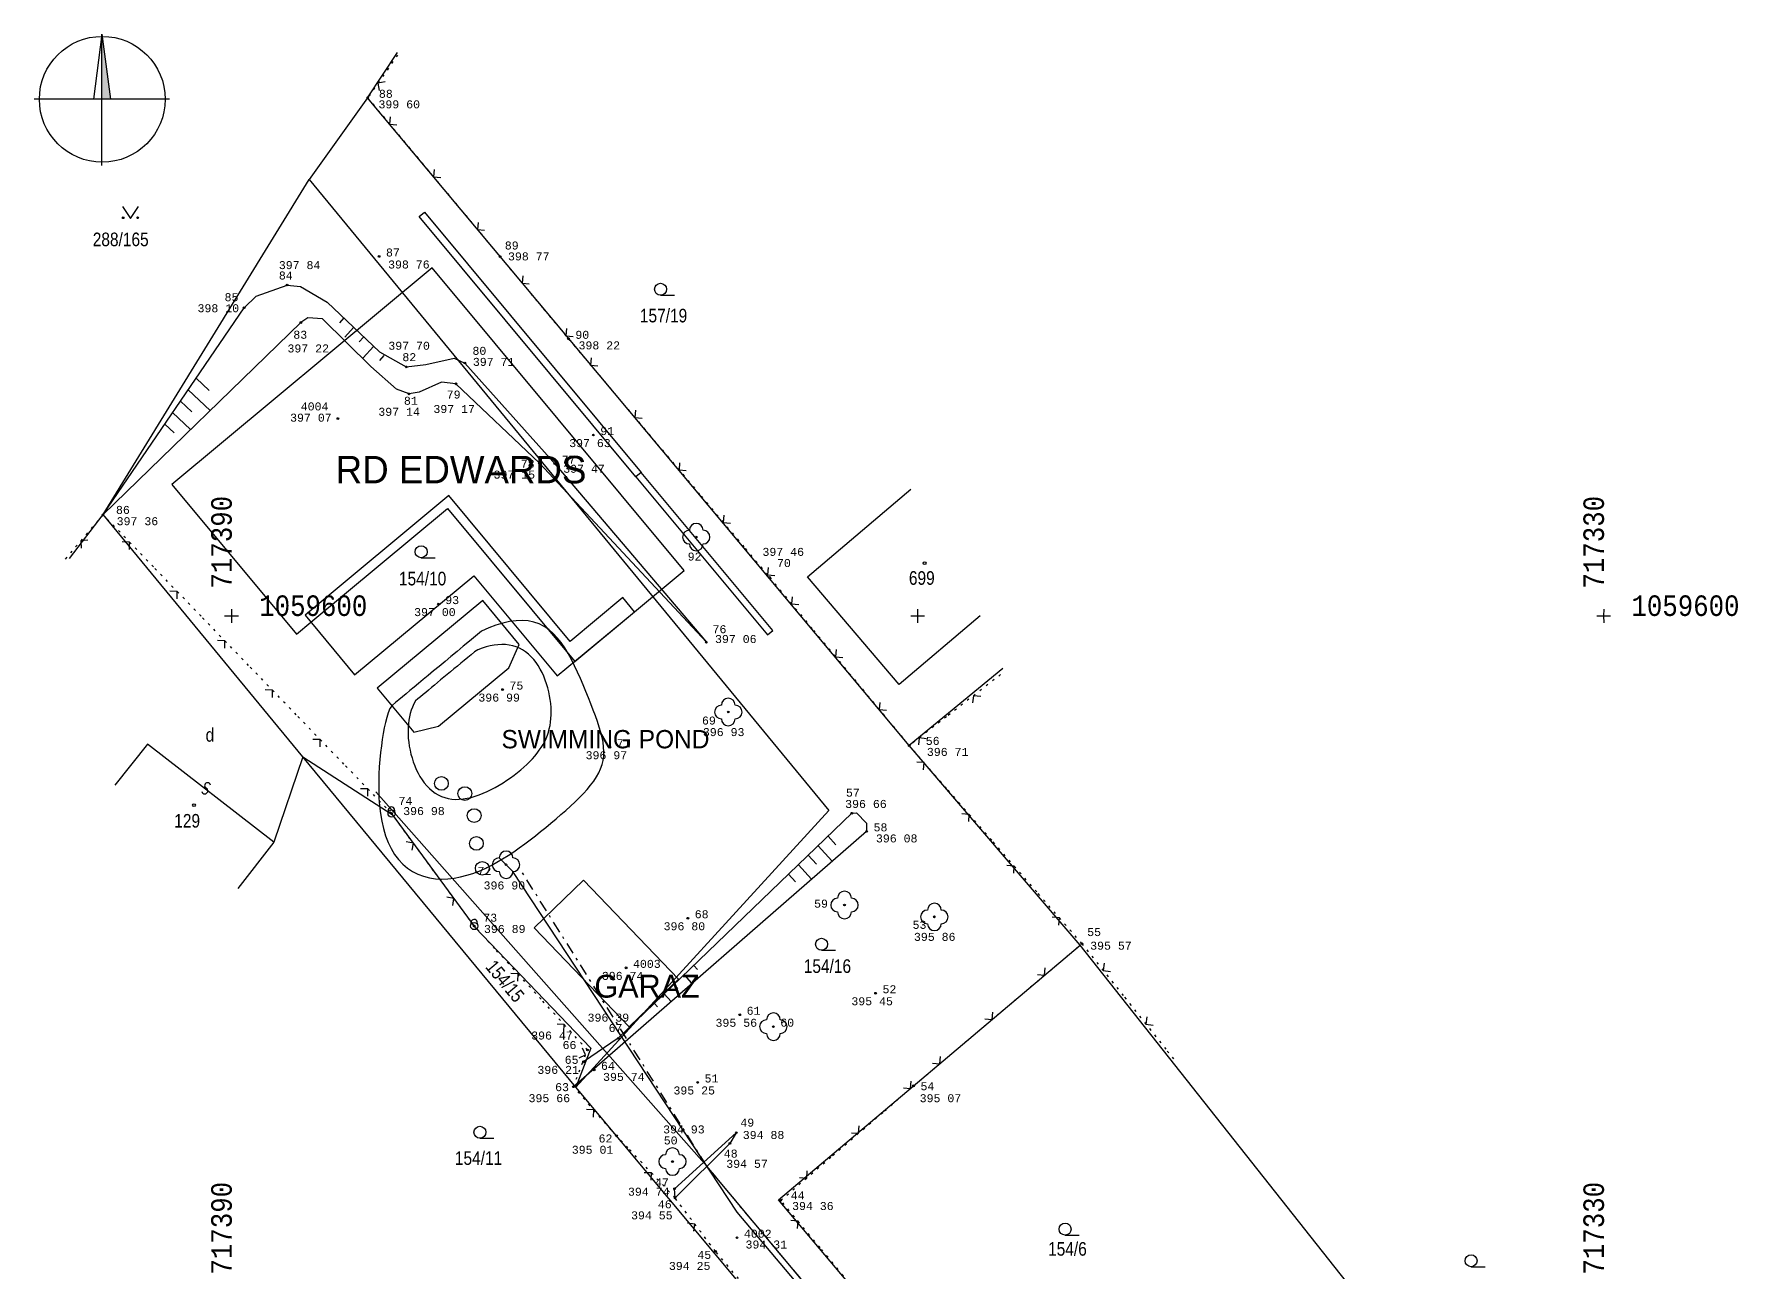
# Model space of a CAD drawing. Extents: x -717399 to -717317, y -1059683 to -1059575.
# Drawn here: x -717398.6 to -717324.1, y -1059628.7 to -1059574.6 of the extents above; entities that cross this region are included whole.
import ezdxf
from ezdxf.enums import TextEntityAlignment as Align

# ---------------------------------------------------------------- set-up
doc = ezdxf.new("R2010")
doc.units = 0
doc.header["$MEASUREMENT"] = 0
doc.linetypes.add('DASHDOT', pattern=[1, 0.5, -0.25, 0, -0.25])
doc.linetypes.add('DOT', pattern=[0.25, 0, -0.25])
doc.layers.get('0').update_dxf_attribs({"linetype": 'CONTINUOUS'})
for name, color, linetype in [('1', 7, 'CONTINUOUS'), ('18', 7, 'CONTINUOUS'), ('19', 7, 'CONTINUOUS'), ('22', 7, 'CONTINUOUS'), ('23', 7, 'CONTINUOUS'), ('25', 7, 'CONTINUOUS'), ('26', 7, 'CONTINUOUS'), ('4', 7, 'CONTINUOUS'), ('41', 7, 'CONTINUOUS'), ('61', 7, 'CONTINUOUS'), ('BUILDING_ACCESS', 8, 'Continuous'), ('BUILDING_FOOTPRINT', 1, 'Continuous'), ('BUILDING_GARAGE', 3, 'Continuous'), ('BUILDING_LABELS', 7, 'Continuous'), ('BUILDING_TERRACE', 5, 'Continuous'), ('POND_DECK', 30, 'Continuous'), ('POND_OUTLINE', 4, 'Continuous'), ('POND_STONES', 42, 'Continuous'), ('POND_SWIM_ZONE', 4, 'Continuous')]:
    doc.layers.add(name, color=color, linetype=linetype)
doc.styles.add('MONOTXT', font='MONOTXT', dxfattribs={"height": 0.2})
doc.styles.get("Standard").update_dxf_attribs({"font": 'txt', "height": 0.2})

# ---------------------------------------------------------------- blocks, each defined once
blk = doc.blocks.new('3$04')
at = {"layer": '25', "color": 3, "linetype": 'Continuous'}
blk.add_line((0, 0), (1.75, 0), dxfattribs=at)
blk.add_circle((0, 0.75), 0.75, dxfattribs=at)
blk = doc.blocks.new('3$14')
at = {"layer": '25', "color": 3, "linetype": 'Continuous'}
blk.add_lwpolyline([(-1, 1.5), (0, 0), (1, 1.5)], dxfattribs=at)
for centre in [(-0.9, 0.1), (0.9, 0.1)]:
    blk.add_circle(centre, 0.1, dxfattribs=at)
blk = doc.blocks.new('4$02')
at = {"layer": '25', "color": 3, "linetype": 'Continuous'}
blk.add_circle((0, 0), 0.175, dxfattribs=at)
blk = doc.blocks.new('2$18')
at = {"layer": '26', "color": 3, "linetype": 'Continuous'}
for centre, radius, start, end in [((0, 0.37), 0.368, 37.1585, 269.7485), ((0, -0.37), 0.369, 217.373, 89.471)]:
    blk.add_arc(centre, radius, start, end, dxfattribs=at)
blk = doc.blocks.new('3$13')
at = {"layer": '1', "color": 7, "linetype": 'Continuous'}
blk.add_circle((0, 0), 0.05, dxfattribs=at)
for centre, start, end in [((-1, 0), 90, 270), ((0, 1), 0, 180), ((1, 0), 270, 90), ((0, -1), 180, 0)]:
    blk.add_arc(centre, 1, start, end, dxfattribs=at)
blk.add_point((0, 0), dxfattribs=at)
blk = doc.blocks.new('1$07')
at = {"layer": '1', "color": 7, "linetype": 'Continuous'}
for radius in [0.75, 0.0327]:
    blk.add_circle((0, 0), radius, dxfattribs=at)
blk = doc.blocks.new('1$051')
at = {"layer": '1', "color": 7, "linetype": 'Continuous'}
blk.add_arc((-0.02, 0.48), 0.478, 338.3776, 205.2172, dxfattribs=at)
at = {"layer": '1', "color": 7, "linetype": 'Continuous', "xscale": 0.7000018626483133, "yscale": 0.7000018626483133}
blk.add_blockref('1$07', (0, 0), dxfattribs=at)
blk = doc.blocks.new('1$052')
at = {"layer": '1', "color": 7, "linetype": 'Continuous', "xscale": 0.4999953433792166, "yscale": 0.4999953433792166}
blk.add_blockref('1$051', (0, 0), dxfattribs=at)
blk = doc.blocks.new('1$09')
at = {"layer": '23', "color": 7, "linetype": 'Continuous'}
blk.add_circle((0.005, 0.007), 0.15, dxfattribs=at)
blk = doc.blocks.new('RNZICE')
at = {"layer": '1', "color": 7, "linetype": 'Continuous'}
for p, q in [((0, 9.5), (-1.19, 0)), ((0, 9.5), (1.27, 0)), ((0, 0), (0, 9.5)), ((0, 0), (-9.86, 0)), ((9.86, 0), (0, 0)), ((0, -9.67), (0, 0))]:
    blk.add_line(p, q, dxfattribs=at)
blk.add_circle((0.08, 0), 9.17, dxfattribs=at)
blk.add_solid([(0, 9.5), (1.27, 0), (0, 0)], dxfattribs=at)
blk = doc.blocks.new('SIT')
at = {"layer": '1', "color": 7, "linetype": 'Continuous'}
for p, q in [((-1.04, -0.003), (0, 0)), ((0, 0), (0.003, 0.997)), ((0.003, -1.02), (0, 0)), ((0, 0), (0.96, -0.003))]:
    blk.add_line(p, q, dxfattribs=at)

msp = doc.modelspace()

# ---------------------------------------------------------------- linework, layer by layer
at = {"color": 5}
for p, q in [((-717369.224, -1059624.067), (-717383.706, -1059607.69)), ((-717335.558, -1059664.346), (-717369.224, -1059624.067))]:
    msp.add_line(p, q, dxfattribs=at)
for p, q in [((-717377.709, -1059611.18), (-717378.309, -1059610.58)), ((-717367.904, -1059626.072), (-717377.709, -1059611.18)), ((-717361.818, -1059633.274), (-717367.904, -1059626.072))]:
    msp.add_line(p, q)
at = {"linetype": 'DASHDOT'}
for p, q in [((-717369.224, -1059624.067), (-717377.433, -1059610.998)), ((-717335.495, -1059664.423), (-717369.224, -1059624.067))]:
    msp.add_line(p, q, dxfattribs=at)
at = {"layer": '1', "color": 3, "linetype": 'Continuous'}
for p, q in [((-717384.06, -1059577.34), (-717382.749, -1059575.36)), ((-717384.06, -1059577.34), (-717386.622, -1059580.912)), ((-717360.379, -1059605.67), (-717384.06, -1059577.34)), ((-717395.63, -1059595.57), (-717386.622, -1059580.912)), ((-717386.622, -1059580.912), (-717363.9, -1059608.51)), ((-717364.82, -1059598.29), (-717360.309, -1059594.448)), ((-717397.096, -1059597.488), (-717395.63, -1059595.57)), ((-717386.9, -1059606.16), (-717395.63, -1059595.57)), ((-717360.82, -1059603), (-717364.82, -1059598.29)), ((-717357.272, -1059599.997), (-717360.82, -1059603)), ((-717356.281, -1059602.304), (-717360.379, -1059605.67)), ((-717352.91, -1059614.4), (-717360.379, -1059605.67)), ((-717386.9, -1059606.16), (-717388.16, -1059609.89)), ((-717374.96, -1059620.61), (-717386.9, -1059606.16)), ((-717386.9, -1059606.16), (-717382.99, -1059608.68)), ((-717382.99, -1059608.68), (-717379.37, -1059613.61)), ((-717363.9, -1059608.51), (-717374.96, -1059620.61)), ((-717388.16, -1059609.89), (-717389.729, -1059611.925)), ((-717379.37, -1059613.61), (-717374.3, -1059618.9)), ((-717366.09, -1059625.53), (-717352.91, -1059614.4)), ((-717340.48, -1059630.09), (-717352.91, -1059614.4)), ((-717374.3, -1059618.9), (-717374.96, -1059620.61)), ((-717355.43, -1059643.96), (-717374.96, -1059620.61)), ((-717352.36, -1059641.86), (-717366.09, -1059625.53))]:
    msp.add_line(p, q, dxfattribs=at)
at = {"layer": '1', "color": 7, "linetype": 'DOT'}
for p, q in [((-717382.752, -1059575.472), (-717384.059, -1059577.34)), ((-717384.06, -1059577.34), (-717382.14, -1059579.645)), ((-717382.14, -1059579.645), (-717380.22, -1059581.95)), ((-717380.22, -1059581.95), (-717378.299, -1059584.255)), ((-717378.299, -1059584.255), (-717378.27, -1059584.29)), ((-717378.269, -1059584.29), (-717376.349, -1059586.595)), ((-717376.349, -1059586.595), (-717375.279, -1059587.88)), ((-717375.279, -1059587.88), (-717373.346, -1059590.174)), ((-717373.346, -1059590.174), (-717371.412, -1059592.468)), ((-717371.412, -1059592.468), (-717369.479, -1059594.761)), ((-717369.479, -1059594.761), (-717367.545, -1059597.055)), ((-717395.63, -1059595.57), (-717397.29, -1059597.517)), ((-717395.513, -1059595.691), (-717395.63, -1059595.57)), ((-717393.429, -1059597.849), (-717395.513, -1059595.691)), ((-717367.545, -1059597.055), (-717366.479, -1059598.32)), ((-717391.345, -1059600.007), (-717393.429, -1059597.849)), ((-717366.479, -1059598.32), (-717364.563, -1059600.629)), ((-717389.262, -1059602.166), (-717391.345, -1059600.007)), ((-717364.563, -1059600.629), (-717362.648, -1059602.937)), ((-717387.178, -1059604.324), (-717389.262, -1059602.166)), ((-717362.648, -1059602.937), (-717360.732, -1059605.246)), ((-717356.384, -1059602.566), (-717358.753, -1059604.407)), ((-717385.094, -1059606.482), (-717387.178, -1059604.324)), ((-717358.753, -1059604.407), (-717360.379, -1059605.67)), ((-717360.732, -1059605.246), (-717360.38, -1059605.67)), ((-717358.743, -1059607.546), (-717360.379, -1059605.67)), ((-717383.01, -1059608.64), (-717385.094, -1059606.482)), ((-717356.772, -1059609.807), (-717358.743, -1059607.546)), ((-717382.949, -1059608.723), (-717383.01, -1059608.64)), ((-717381.174, -1059611.141), (-717382.949, -1059608.723)), ((-717354.8, -1059612.069), (-717356.772, -1059609.807)), ((-717379.399, -1059613.56), (-717381.174, -1059611.141)), ((-717352.829, -1059614.33), (-717354.8, -1059612.069)), ((-717378.496, -1059614.549), (-717379.399, -1059613.56)), ((-717376.473, -1059616.765), (-717378.496, -1059614.549)), ((-717355.607, -1059616.677), (-717353.316, -1059614.741)), ((-717353.316, -1059614.741), (-717352.829, -1059614.33)), ((-717352.829, -1059614.33), (-717350.961, -1059616.677)), ((-717374.45, -1059618.98), (-717376.473, -1059616.765)), ((-717357.899, -1059618.614), (-717355.607, -1059616.677)), ((-717350.961, -1059616.677), (-717349.093, -1059619.025)), ((-717360.19, -1059620.55), (-717357.899, -1059618.614)), ((-717375.06, -1059620.59), (-717374.45, -1059618.98)), ((-717349.093, -1059619.025), (-717348.816, -1059619.372)), ((-717373.179, -1059622.73), (-717375.06, -1059620.59)), ((-717361.455, -1059621.641), (-717360.19, -1059620.55)), ((-717363.727, -1059623.601), (-717361.455, -1059621.641)), ((-717372.676, -1059623.265), (-717373.179, -1059622.73)), ((-717370.62, -1059625.45), (-717372.676, -1059623.265)), ((-717365.999, -1059625.56), (-717363.727, -1059623.601)), ((-717368.849, -1059627.79), (-717370.62, -1059625.45)), ((-717364.28, -1059627.624), (-717365.999, -1059625.56)), ((-717362.36, -1059629.93), (-717364.28, -1059627.624)), ((-717366.94, -1059630.048), (-717368.849, -1059627.79))]:
    msp.add_line(p, q, dxfattribs=at)
at = {"layer": '1', "color": 7, "linetype": 'Continuous'}
for p, q in [((-717383.3, -1059576.646), (-717383.614, -1059576.701)), ((-717383.614, -1059576.701), (-717383.558, -1059577.015)), ((-717383.071, -1059578.177), (-717383.1, -1059578.494)), ((-717383.1, -1059578.494), (-717382.783, -1059578.523)), ((-717381.151, -1059580.482), (-717381.18, -1059580.799)), ((-717381.18, -1059580.799), (-717380.863, -1059580.828)), ((-717379.231, -1059582.787), (-717379.26, -1059583.104)), ((-717379.26, -1059583.104), (-717378.943, -1059583.133)), ((-717377.28, -1059585.127), (-717377.309, -1059585.444)), ((-717377.309, -1059585.444), (-717376.992, -1059585.473)), ((-717385.098, -1059586.964), (-717385.291, -1059587.174)), ((-717384.674, -1059587.39), (-717385.054, -1059587.801)), ((-717375.36, -1059587.433), (-717375.389, -1059587.749)), ((-717384.248, -1059587.812), (-717384.433, -1059588.014)), ((-717383.808, -1059588.221), (-717384.255, -1059588.706)), ((-717375.389, -1059587.749), (-717375.072, -1059587.778)), ((-717383.347, -1059588.607), (-717383.545, -1059588.822)), ((-717374.285, -1059588.712), (-717374.312, -1059589.029)), ((-717391.561, -1059589.603), (-717390.993, -1059590.14)), ((-717374.312, -1059589.029), (-717373.995, -1059589.056)), ((-717391.903, -1059590.105), (-717390.94, -1059591.016)), ((-717392.587, -1059591.109), (-717391.802, -1059591.852)), ((-717392.246, -1059590.607), (-717391.749, -1059591.077)), ((-717372.352, -1059591.005), (-717372.379, -1059591.322)), ((-717392.93, -1059591.611), (-717392.521, -1059591.998)), ((-717372.379, -1059591.322), (-717372.062, -1059591.349)), ((-717370.418, -1059593.299), (-717370.445, -1059593.616)), ((-717370.445, -1059593.616), (-717370.128, -1059593.643)), ((-717368.485, -1059595.593), (-717368.512, -1059595.91)), ((-717368.512, -1059595.91), (-717368.195, -1059595.937)), ((-717396.288, -1059596.686), (-717396.605, -1059596.712)), ((-717396.605, -1059596.712), (-717396.58, -1059597.029)), ((-717394.471, -1059596.768), (-717394.789, -1059596.763)), ((-717394.477, -1059597.087), (-717394.471, -1059596.768)), ((-717366.551, -1059597.887), (-717366.578, -1059598.204)), ((-717366.578, -1059598.204), (-717366.261, -1059598.231)), ((-717392.387, -1059598.927), (-717392.705, -1059598.921)), ((-717392.393, -1059599.245), (-717392.387, -1059598.927)), ((-717365.492, -1059599.159), (-717365.521, -1059599.476)), ((-717365.521, -1059599.476), (-717365.204, -1059599.505)), ((-717390.303, -1059601.085), (-717390.622, -1059601.079)), ((-717390.309, -1059601.403), (-717390.303, -1059601.085)), ((-717363.576, -1059601.468), (-717363.606, -1059601.785)), ((-717363.606, -1059601.785), (-717363.289, -1059601.814)), ((-717388.22, -1059603.243), (-717388.538, -1059603.237)), ((-717388.225, -1059603.561), (-717388.22, -1059603.243)), ((-717361.66, -1059603.777), (-717361.69, -1059604.093)), ((-717357.57, -1059603.486), (-717357.61, -1059603.802)), ((-717357.254, -1059603.526), (-717357.57, -1059603.486)), ((-717361.69, -1059604.093), (-717361.373, -1059604.123)), ((-717359.939, -1059605.327), (-717359.979, -1059605.642)), ((-717359.623, -1059605.366), (-717359.939, -1059605.327)), ((-717386.136, -1059605.401), (-717386.454, -1059605.396)), ((-717386.141, -1059605.719), (-717386.136, -1059605.401)), ((-717359.729, -1059606.414), (-717360.046, -1059606.392)), ((-717359.751, -1059606.731), (-717359.729, -1059606.414)), ((-717384.052, -1059607.559), (-717384.37, -1059607.554)), ((-717384.057, -1059607.877), (-717384.052, -1059607.559)), ((-717357.757, -1059608.675), (-717358.075, -1059608.653)), ((-717357.779, -1059608.993), (-717357.757, -1059608.675)), ((-717363.926, -1059609.629), (-717363.582, -1059610.01)), ((-717382.061, -1059609.931), (-717382.376, -1059609.882)), ((-717382.11, -1059610.245), (-717382.061, -1059609.931)), ((-717364.791, -1059610.463), (-717364.44, -1059610.852)), ((-717364.358, -1059610.046), (-717363.76, -1059610.708)), ((-717365.655, -1059611.296), (-717365.357, -1059611.625)), ((-717365.223, -1059610.879), (-717364.651, -1059611.513)), ((-717355.786, -1059610.936), (-717356.104, -1059610.915)), ((-717355.808, -1059611.254), (-717355.786, -1059610.936)), ((-717380.286, -1059612.349), (-717380.601, -1059612.301)), ((-717380.335, -1059612.664), (-717380.286, -1059612.349)), ((-717353.815, -1059613.198), (-717354.132, -1059613.176)), ((-717353.836, -1059613.515), (-717353.815, -1059613.198)), ((-717377.484, -1059615.655), (-717377.802, -1059615.641)), ((-717377.499, -1059615.973), (-717377.484, -1059615.655)), ((-717370.225, -1059615.699), (-717369.901, -1059616.052)), ((-717369.793, -1059615.283), (-717369.635, -1059615.455)), ((-717354.777, -1059615.683), (-717354.46, -1059615.709)), ((-717354.46, -1059615.709), (-717354.433, -1059615.392)), ((-717351.859, -1059615.189), (-717351.895, -1059615.505)), ((-717351.895, -1059615.505), (-717351.579, -1059615.541)), ((-717371.088, -1059616.531), (-717370.784, -1059616.863)), ((-717370.657, -1059616.116), (-717370.496, -1059616.291)), ((-717371.521, -1059616.948), (-717371.384, -1059617.097)), ((-717375.461, -1059617.871), (-717375.779, -1059617.856)), ((-717375.476, -1059618.188), (-717375.461, -1059617.871)), ((-717357.068, -1059617.619), (-717356.751, -1059617.646)), ((-717356.751, -1059617.646), (-717356.724, -1059617.329)), ((-717349.991, -1059617.536), (-717350.027, -1059617.853)), ((-717350.027, -1059617.853), (-717349.711, -1059617.889)), ((-717373.1, -1059618.47), (-717374.619, -1059619.5)), ((-717374.817, -1059619.317), (-717374.527, -1059619.187)), ((-717374.527, -1059619.187), (-717374.658, -1059618.896)), ((-717359.043, -1059619.582), (-717359.016, -1059619.265)), ((-717359.36, -1059619.555), (-717359.043, -1059619.582)), ((-717360.635, -1059620.638), (-717360.318, -1059620.662)), ((-717360.318, -1059620.662), (-717360.294, -1059620.344)), ((-717374.169, -1059621.602), (-717374.487, -1059621.581)), ((-717374.19, -1059621.919), (-717374.169, -1059621.602)), ((-717362.59, -1059622.621), (-717362.566, -1059622.304)), ((-717370.64, -1059625.05), (-717367.939, -1059622.6)), ((-717368.219, -1059623.07), (-717370.62, -1059625.45)), ((-717367.939, -1059622.6), (-717368.219, -1059623.07)), ((-717362.907, -1059622.598), (-717362.59, -1059622.621)), ((-717371.648, -1059624.356), (-717371.966, -1059624.346)), ((-717371.657, -1059624.674), (-717371.648, -1059624.356)), ((-717365.179, -1059624.557), (-717364.861, -1059624.58)), ((-717364.861, -1059624.58), (-717364.838, -1059624.263)), ((-717370.619, -1059625.45), (-717370.64, -1059625.05)), ((-717369.754, -1059626.592), (-717370.069, -1059626.549)), ((-717369.798, -1059626.907), (-717369.754, -1059626.592)), ((-717365.239, -1059626.47), (-717365.556, -1059626.441)), ((-717365.268, -1059626.787), (-717365.239, -1059626.47))]:
    msp.add_line(p, q, dxfattribs=at)
for points in [[(-717395.629, -1059595.57), (-717389.459, -1059586.52), (-717388.928, -1059586.018), (-717387.58, -1059585.53), (-717386.991, -1059585.587), (-717385.836, -1059586.273), (-717383.545, -1059588.456), (-717382.369, -1059589.11), (-717381.509, -1059589.005), (-717380.279, -1059588.725), (-717379.81, -1059588.94), (-717375.835, -1059593.393)], [(-717375.88, -1059593.34), (-717369.249, -1059601.15), (-717376.549, -1059593.32), (-717380.199, -1059589.85), (-717380.837, -1059589.782), (-717381.805, -1059590.213), (-717382.249, -1059590.29), (-717382.805, -1059590.086), (-717383.913, -1059589.097), (-717386.028, -1059587.009), (-717386.673, -1059586.965), (-717386.98, -1059587.17), (-717395.63, -1059595.57)], [(-717373.1, -1059618.47), (-717362.889, -1059608.63), (-717362.679, -1059608.609), (-717362.24, -1059609.063), (-717362.24, -1059609.42), (-717375.06, -1059620.59)]]:
    msp.add_lwpolyline(points, dxfattribs=at)
at = {"layer": '4', "color": 3, "linetype": 'Continuous'}
for p, q in [((-717393.69, -1059605.6), (-717395.112, -1059607.398)), ((-717388.16, -1059609.89), (-717393.69, -1059605.6))]:
    msp.add_line(p, q, dxfattribs=at)
at = {"layer": '41', "color": 1, "linetype": 'Continuous'}
for p, q in [((-717384.06, -1059577.34), (-717384.059, -1059577.34)), ((-717383.56, -1059584.28), (-717383.559, -1059584.28)), ((-717378.27, -1059584.29), (-717378.269, -1059584.29)), ((-717387.58, -1059585.53), (-717387.579, -1059585.53)), ((-717389.46, -1059586.52), (-717389.459, -1059586.52)), ((-717386.98, -1059587.17), (-717386.979, -1059587.17)), ((-717375.28, -1059587.88), (-717375.279, -1059587.88)), ((-717379.81, -1059588.94), (-717379.809, -1059588.94)), ((-717382.37, -1059589.11), (-717382.369, -1059589.11)), ((-717382.25, -1059590.29), (-717382.249, -1059590.29)), ((-717380.2, -1059589.85), (-717380.199, -1059589.85)), ((-717385.36, -1059591.37), (-717385.359, -1059591.37)), ((-717374.19, -1059592.09), (-717374.189, -1059592.09)), ((-717376.55, -1059593.32), (-717376.549, -1059593.32)), ((-717375.88, -1059593.34), (-717375.879, -1059593.34)), ((-717395.63, -1059595.57), (-717395.629, -1059595.57)), ((-717369.69, -1059596.55), (-717369.689, -1059596.55)), ((-717366.48, -1059598.32), (-717366.479, -1059598.32)), ((-717380.97, -1059599.48), (-717380.969, -1059599.48)), ((-717369.25, -1059601.15), (-717369.249, -1059601.15)), ((-717378.16, -1059603.22), (-717378.159, -1059603.22)), ((-717368.29, -1059604.2), (-717368.289, -1059604.2)), ((-717373.47, -1059605.74), (-717373.469, -1059605.74)), ((-717360.38, -1059605.67), (-717360.379, -1059605.67)), ((-717383.01, -1059608.64), (-717383.009, -1059608.64)), ((-717362.89, -1059608.63), (-717362.889, -1059608.63)), ((-717362.24, -1059609.42), (-717362.239, -1059609.42)), ((-717378.01, -1059610.88), (-717378.009, -1059610.88)), ((-717363.21, -1059612.64), (-717363.209, -1059612.64)), ((-717379.4, -1059613.56), (-717379.399, -1059613.56)), ((-717370.06, -1059613.22), (-717370.059, -1059613.22)), ((-717359.28, -1059613.16), (-717359.279, -1059613.16)), ((-717352.83, -1059614.33), (-717352.829, -1059614.33)), ((-717372.76, -1059615.39), (-717372.759, -1059615.39)), ((-717361.85, -1059616.5), (-717361.849, -1059616.5)), ((-717367.79, -1059617.44), (-717367.789, -1059617.44)), ((-717366.32, -1059617.96), (-717366.319, -1059617.96)), ((-717373.1, -1059618.47), (-717373.099, -1059618.47)), ((-717374.62, -1059619.5), (-717374.619, -1059619.5)), ((-717374.45, -1059618.98), (-717374.449, -1059618.98)), ((-717374.16, -1059619.85), (-717374.159, -1059619.85)), ((-717375.06, -1059620.59), (-717375.059, -1059620.59)), ((-717369.63, -1059620.4), (-717369.629, -1059620.4)), ((-717360.19, -1059620.55), (-717360.189, -1059620.55)), ((-717373.18, -1059622.73), (-717373.179, -1059622.73)), ((-717368.22, -1059623.07), (-717368.219, -1059623.07)), ((-717367.94, -1059622.6), (-717367.939, -1059622.6)), ((-717370.73, -1059623.86), (-717370.729, -1059623.86)), ((-717370.64, -1059625.05), (-717370.639, -1059625.05)), ((-717370.62, -1059625.45), (-717370.619, -1059625.45)), ((-717366, -1059625.56), (-717365.999, -1059625.56)), ((-717367.91, -1059627.19), (-717367.909, -1059627.19)), ((-717368.85, -1059627.79), (-717368.849, -1059627.79))]:
    msp.add_line(p, q, dxfattribs=at)
at = {"layer": 'BUILDING_ACCESS'}
for points in [[(-717381.8, -1059582.532), (-717381.57, -1059582.34), (-717372.103, -1059593.72), (-717372.333, -1059593.911)], [(-717372.103, -1059593.72), (-717372.333, -1059593.911), (-717366.58, -1059600.828), (-717366.349, -1059600.636)]]:
    msp.add_lwpolyline(points, close=True, dxfattribs=at)
at = {"layer": 'BUILDING_FOOTPRINT'}
msp.add_lwpolyline([(-717392.623, -1059594.25), (-717387.176, -1059600.798), (-717386.546, -1059600.274), (-717380.567, -1059595.3), (-717375.005, -1059601.986), (-717372.392, -1059599.812), (-717370.225, -1059598.009), (-717381.234, -1059584.776)], close=True, dxfattribs=at)
at = {"layer": 'BUILDING_GARAGE'}
msp.add_lwpolyline([(-717376.781, -1059613.631), (-717374.617, -1059611.556), (-717370.466, -1059615.885), (-717372.63, -1059617.961)], close=True, dxfattribs=at)
at = {"layer": 'BUILDING_TERRACE'}
msp.add_lwpolyline([(-717380.515, -1059594.737), (-717386.796, -1059599.961), (-717384.628, -1059602.579), (-717379.418, -1059598.245), (-717375.774, -1059602.625), (-717372.392, -1059599.812), (-717372.904, -1059599.197), (-717375.209, -1059601.115)], close=True, dxfattribs=at)
at = {"layer": 'POND_DECK'}
msp.add_lwpolyline([(-717379.026, -1059599.321), (-717383.642, -1059603.153), (-717382.046, -1059605.077), (-717380.957, -1059604.823), (-717377.879, -1059602.268), (-717377.429, -1059601.244)], close=True, dxfattribs=at)
at = {"layer": 'POND_OUTLINE'}
msp.add_lwpolyline([(-717383.161, -1059609.902), (-717383.029, -1059610.175), (-717382.878, -1059610.425), (-717382.708, -1059610.652), (-717382.521, -1059610.853), (-717382.316, -1059611.028), (-717382.096, -1059611.175), (-717381.861, -1059611.294), (-717381.616, -1059611.386), (-717381.36, -1059611.451), (-717381.096, -1059611.49), (-717380.827, -1059611.505), (-717380.554, -1059611.495), (-717380.279, -1059611.464), (-717380.004, -1059611.412), (-717379.729, -1059611.342), (-717379.458, -1059611.255), (-717379.189, -1059611.153), (-717378.925, -1059611.037), (-717378.665, -1059610.909), (-717378.409, -1059610.771), (-717378.158, -1059610.624), (-717377.911, -1059610.469), (-717377.667, -1059610.308), (-717377.427, -1059610.14), (-717377.19, -1059609.968), (-717376.956, -1059609.792), (-717376.724, -1059609.613), (-717376.495, -1059609.431), (-717376.268, -1059609.247), (-717376.044, -1059609.062), (-717375.823, -1059608.876), (-717375.606, -1059608.689), (-717375.395, -1059608.503), (-717375.19, -1059608.317), (-717374.992, -1059608.132), (-717374.804, -1059607.948), (-717374.627, -1059607.765), (-717374.463, -1059607.583), (-717374.312, -1059607.402), (-717374.176, -1059607.222), (-717374.058, -1059607.042), (-717373.956, -1059606.862), (-717373.873, -1059606.681), (-717373.809, -1059606.499), (-717373.764, -1059606.314), (-717373.738, -1059606.125), (-717373.73, -1059605.931), (-717373.74, -1059605.732), (-717373.766, -1059605.526), (-717373.808, -1059605.313), (-717373.864, -1059605.091), (-717373.931, -1059604.861), (-717374.01, -1059604.621), (-717374.098, -1059604.372), (-717374.195, -1059604.115), (-717374.297, -1059603.849), (-717374.406, -1059603.577), (-717374.519, -1059603.299), (-717374.637, -1059603.017), (-717374.759, -1059602.734), (-717374.885, -1059602.452), (-717375.016, -1059602.174), (-717375.152, -1059601.903), (-717375.294, -1059601.642), (-717375.444, -1059601.394), (-717375.602, -1059601.163), (-717375.769, -1059600.951), (-717375.948, -1059600.761), (-717376.139, -1059600.596), (-717376.343, -1059600.457), (-717376.56, -1059600.347), (-717376.792, -1059600.267), (-717377.038, -1059600.217), (-717377.297, -1059600.197), (-717377.57, -1059600.207), (-717377.855, -1059600.246), (-717378.151, -1059600.313), (-717378.455, -1059600.405), (-717378.765, -1059600.519), (-717379.075, -1059600.661), (-717379.337, -1059600.878), (-717379.605, -1059601.101), (-717379.876, -1059601.326), (-717380.147, -1059601.551), (-717380.415, -1059601.774), (-717380.677, -1059601.991), (-717380.932, -1059602.203), (-717381.176, -1059602.405), (-717381.409, -1059602.599), (-717381.629, -1059602.781), (-717381.836, -1059602.953), (-717382.03, -1059603.115), (-717382.212, -1059603.265), (-717382.382, -1059603.407), (-717382.542, -1059603.539), (-717382.693, -1059603.665), (-717382.837, -1059603.785), (-717382.977, -1059603.901), (-717383.09, -1059604.044), (-717383.159, -1059604.237), (-717383.222, -1059604.441), (-717383.278, -1059604.657), (-717383.33, -1059604.888), (-717383.377, -1059605.134), (-717383.42, -1059605.396), (-717383.46, -1059605.673), (-717383.495, -1059605.966), (-717383.525, -1059606.273), (-717383.55, -1059606.593), (-717383.568, -1059606.923), (-717383.577, -1059607.262), (-717383.576, -1059607.606), (-717383.564, -1059607.953), (-717383.538, -1059608.299), (-717383.497, -1059608.641), (-717383.44, -1059608.976), (-717383.366, -1059609.3), (-717383.273, -1059609.609), (-717383.161, -1059609.902)], close=True, dxfattribs=at)
at = {"layer": 'POND_STONES'}
for centre in [(-717380.833, -1059607.32), (-717379.81, -1059607.77), (-717379.402, -1059608.731), (-717379.302, -1059609.947), (-717379.048, -1059611.036)]:
    msp.add_circle(centre, 0.3, dxfattribs=at)
at = {"layer": 'POND_SWIM_ZONE'}
msp.add_lwpolyline([(-717381.857, -1059606.87), (-717381.772, -1059607.022), (-717381.68, -1059607.166), (-717381.581, -1059607.302), (-717381.474, -1059607.429), (-717381.36, -1059607.545), (-717381.239, -1059607.65), (-717381.111, -1059607.742), (-717380.977, -1059607.822), (-717380.836, -1059607.889), (-717380.689, -1059607.942), (-717380.537, -1059607.981), (-717380.38, -1059608.007), (-717380.218, -1059608.019), (-717380.052, -1059608.017), (-717379.882, -1059608.003), (-717379.71, -1059607.975), (-717379.535, -1059607.936), (-717379.359, -1059607.886), (-717379.182, -1059607.826), (-717379.004, -1059607.755), (-717378.827, -1059607.677), (-717378.652, -1059607.59), (-717378.478, -1059607.497), (-717378.306, -1059607.399), (-717378.138, -1059607.295), (-717377.974, -1059607.187), (-717377.814, -1059607.076), (-717377.659, -1059606.962), (-717377.509, -1059606.846), (-717377.366, -1059606.728), (-717377.228, -1059606.609), (-717377.097, -1059606.489), (-717376.974, -1059606.368), (-717376.857, -1059606.246), (-717376.748, -1059606.124), (-717376.646, -1059606), (-717376.553, -1059605.875), (-717376.467, -1059605.748), (-717376.389, -1059605.619), (-717376.318, -1059605.488), (-717376.256, -1059605.355), (-717376.201, -1059605.218), (-717376.155, -1059605.078), (-717376.116, -1059604.935), (-717376.084, -1059604.788), (-717376.061, -1059604.637), (-717376.044, -1059604.482), (-717376.036, -1059604.324), (-717376.035, -1059604.162), (-717376.041, -1059603.997), (-717376.054, -1059603.829), (-717376.076, -1059603.659), (-717376.104, -1059603.487), (-717376.14, -1059603.315), (-717376.183, -1059603.143), (-717376.234, -1059602.972), (-717376.292, -1059602.803), (-717376.358, -1059602.638), (-717376.432, -1059602.477), (-717376.512, -1059602.322), (-717376.601, -1059602.173), (-717376.696, -1059602.033), (-717376.8, -1059601.901), (-717376.91, -1059601.78), (-717377.028, -1059601.669), (-717377.152, -1059601.571), (-717377.283, -1059601.484), (-717377.421, -1059601.411), (-717377.565, -1059601.351), (-717377.714, -1059601.305), (-717377.869, -1059601.272), (-717378.029, -1059601.254), (-717378.193, -1059601.248), (-717378.361, -1059601.257), (-717378.532, -1059601.278), (-717378.705, -1059601.311), (-717378.881, -1059601.356), (-717379.058, -1059601.411), (-717379.235, -1059601.477), (-717379.393, -1059601.575), (-717379.538, -1059601.695), (-717379.685, -1059601.818), (-717379.835, -1059601.942), (-717379.985, -1059602.067), (-717380.136, -1059602.192), (-717380.286, -1059602.316), (-717380.434, -1059602.439), (-717380.581, -1059602.561), (-717380.725, -1059602.681), (-717380.867, -1059602.798), (-717381.005, -1059602.913), (-717381.139, -1059603.025), (-717381.27, -1059603.133), (-717381.397, -1059603.239), (-717381.52, -1059603.341), (-717381.639, -1059603.44), (-717381.754, -1059603.535), (-717381.865, -1059603.628), (-717381.973, -1059603.717), (-717382.042, -1059603.846), (-717382.1, -1059603.981), (-717382.151, -1059604.12), (-717382.194, -1059604.261), (-717382.229, -1059604.406), (-717382.256, -1059604.555), (-717382.276, -1059604.708), (-717382.289, -1059604.865), (-717382.294, -1059605.025), (-717382.291, -1059605.189), (-717382.281, -1059605.355), (-717382.264, -1059605.524), (-717382.239, -1059605.695), (-717382.207, -1059605.867), (-717382.167, -1059606.04), (-717382.12, -1059606.211), (-717382.066, -1059606.381), (-717382.003, -1059606.548), (-717381.934, -1059606.712), (-717381.857, -1059606.87)], close=True, dxfattribs=at)

# ---------------------------------------------------------------- block references
at = {"layer": '1', "color": 7, "linetype": 'Continuous'}
for name, p, xscale, yscale in [('RNZICE', (-717395.686, -1059577.404), 0.2999981373516866, 0.2999981373516866), ('3$13', (-717369.69, -1059596.55), 0.2999981373516866, 0.2999981373516866), ('SIT', (-717390, -1059600), 0.2999981373516866, 0.2999981373516866), ('SIT', (-717360, -1059600), 0.2999981373516866, 0.2999981373516866), ('SIT', (-717330, -1059600), 0.2999981373516866, 0.2999981373516866), ('3$13', (-717368.289, -1059604.2), 0.2999981373516866, 0.2999981373516866), ('1$052', (-717383.01, -1059608.64), 0.6000009313241567, 0.6000009313241567), ('3$13', (-717378.009, -1059610.88), 0.2999981373516866, 0.2999981373516866), ('3$13', (-717363.209, -1059612.64), 0.2999981373516866, 0.2999981373516866), ('3$13', (-717359.28, -1059613.16), 0.2999981373516866, 0.2999981373516866), ('1$052', (-717379.399, -1059613.56), 0.6000009313241567, 0.6000009313241567), ('3$13', (-717366.319, -1059617.96), 0.2999981373516866, 0.2999981373516866), ('3$13', (-717370.73, -1059623.86), 0.2999981373516866, 0.2999981373516866)]:
    msp.add_blockref(name, p, dxfattribs=dict(at, xscale=xscale, yscale=yscale))
at = {"layer": '23', "color": 7, "linetype": 'Continuous', "xscale": 0.25, "yscale": 0.25}
for p in [(-717384.06, -1059577.34), (-717383.56, -1059584.28), (-717378.27, -1059584.29), (-717387.58, -1059585.53), (-717389.46, -1059586.52), (-717386.98, -1059587.17), (-717375.28, -1059587.88), (-717379.81, -1059588.94), (-717382.37, -1059589.11), (-717382.25, -1059590.29), (-717380.2, -1059589.85), (-717385.36, -1059591.37), (-717385.36, -1059591.37), (-717374.19, -1059592.09), (-717376.55, -1059593.32), (-717375.88, -1059593.34), (-717395.63, -1059595.57), (-717369.69, -1059596.55), (-717366.48, -1059598.32), (-717380.97, -1059599.48), (-717369.25, -1059601.15), (-717378.16, -1059603.22), (-717368.29, -1059604.2), (-717373.47, -1059605.74), (-717360.38, -1059605.67), (-717383.01, -1059608.64), (-717362.89, -1059608.63), (-717362.24, -1059609.42), (-717378.01, -1059610.88), (-717363.21, -1059612.64), (-717379.4, -1059613.56), (-717370.06, -1059613.22), (-717359.28, -1059613.16), (-717352.83, -1059614.33), (-717372.76, -1059615.39), (-717361.85, -1059616.5), (-717367.79, -1059617.44), (-717366.32, -1059617.96), (-717373.1, -1059618.47), (-717374.62, -1059619.5), (-717374.45, -1059618.98), (-717374.16, -1059619.85), (-717375.06, -1059620.59), (-717369.63, -1059620.4), (-717360.19, -1059620.55), (-717373.18, -1059622.73), (-717368.22, -1059623.07), (-717367.94, -1059622.6), (-717370.73, -1059623.86), (-717370.64, -1059625.05), (-717370.62, -1059625.45), (-717366, -1059625.56), (-717367.91, -1059627.19), (-717368.85, -1059627.79)]:
    msp.add_blockref('1$09', p, dxfattribs=at)
at = {"layer": '25', "color": 3, "linetype": 'Continuous', "xscale": 0.3500009313241566, "yscale": 0.3500009313241566}
for name, p in [('3$14', (-717394.434, -1059582.622)), ('3$04', (-717371.252, -1059585.978)), ('3$04', (-717381.72, -1059597.454)), ('4$02', (-717359.704, -1059597.692)), ('4$02', (-717391.652, -1059608.273)), ('3$04', (-717364.212, -1059614.622)), ('3$04', (-717379.15, -1059622.84)), ('3$04', (-717353.562, -1059627.075)), ('3$04', (-717335.814, -1059628.459))]:
    msp.add_blockref(name, p, dxfattribs=at)
at = {"layer": '26', "color": 3, "linetype": 'Continuous', "xscale": 0.3500024176083881, "yscale": 0.3500024176083881, "rotation": 333.3885853015319}
msp.add_blockref('2$18', (-717391.119, -1059607.536), dxfattribs=at)

# ---------------------------------------------------------------- texts
at = {"layer": '1', "color": 3, "linetype": 'Continuous', "width": 0.85042}
msp.add_text('d', height=0.595, dxfattribs=at).set_placement((-717390.955, -1059605.189), align=Align.MIDDLE)
msp.add_text('154/15', height=0.595, rotation=309.76735, dxfattribs=at).set_placement((-717378.04, -1059615.96), align=Align.MIDDLE)
at = {"layer": '18', "color": 3, "linetype": 'Continuous', "width": 0.85042}
for s, p in [('288/165', (-717396.08, -1059583.829)), ('154/16', (-717364.99, -1059615.61))]:
    msp.add_text(s, height=0.595, dxfattribs=at).set_placement(p)
for s, p in [('157/19', (-717371.121, -1059586.852)), ('154/10', (-717381.657, -1059598.354)), ('154/11', (-717379.21, -1059623.696)), ('154/6', (-717353.461, -1059627.666))]:
    msp.add_text(s, height=0.595, dxfattribs=at).set_placement(p, align=Align.MIDDLE)
at = {"layer": '19', "color": 3, "linetype": 'Continuous', "width": 0.85042}
for s, p in [('699', (-717359.829, -1059598.339)), ('129', (-717391.951, -1059608.957))]:
    msp.add_text(s, height=0.595, dxfattribs=at).set_placement(p, align=Align.MIDDLE)
at = {"layer": '22', "color": 7, "linetype": 'Continuous', "style": 'MONOTXT'}
for s, p in [(' 88', (-717383.87, -1059577.34)), (' 89', (-717378.365, -1059583.974)), (' 87', (-717383.56, -1059584.28)), (' 84', (-717388.244, -1059585.287)), (' 85', (-717390.618, -1059586.236)), (' 83', (-717387.612, -1059587.877)), (' 80', (-717379.779, -1059588.581)), (' 90', (-717375.28, -1059587.88)), (' 82', (-717382.844, -1059588.857)), (' 81', (-717382.776, -1059590.764)), (' 79', (-717380.905, -1059590.493)), (' 4004', (-717387.287, -1059591.011)), (' 91', (-717374.19, -1059592.09)), (' 78', (-717377.667, -1059593.52)), (' 77', (-717375.88, -1059593.34)), (' 86', (-717395.367, -1059595.538)), (' 92', (-717370.369, -1059597.578)), (' 70', (-717366.464, -1059597.861)), (' 93', (-717380.97, -1059599.48)), (' 76', (-717369.281, -1059600.755)), (' 75', (-717378.16, -1059603.22)), (' 69', (-717369.743, -1059604.749)), (' 56', (-717359.959, -1059605.638)), (' 71', (-717373.47, -1059605.74)), (' 57', (-717363.448, -1059607.902)), (' 74', (-717383.01, -1059608.26)), (' 58', (-717362.24, -1059609.42)), (' 72', (-717379.558, -1059611.323)), (' 59', (-717364.842, -1059612.756)), (' 73', (-717379.306, -1059613.37)), (' 68', (-717370.06, -1059613.22)), (' 53', (-717360.536, -1059613.682)), (' 55', (-717352.901, -1059613.998)), (' 4003', (-717372.76, -1059615.39)), (' 52', (-717361.85, -1059616.5)), (' 61', (-717367.79, -1059617.44)), (' 67', (-717373.827, -1059618.195)), (' 60', (-717366.32, -1059617.96)), (' 66', (-717375.84, -1059618.938)), (' 65', (-717375.747, -1059619.585)), (' 64', (-717374.16, -1059619.85)), (' 51', (-717369.63, -1059620.4)), (' 63', (-717376.165, -1059620.78)), (' 54', (-717360.19, -1059620.74)), (' 49', (-717368.066, -1059622.331)), (' 62', (-717374.264, -1059623.025)), (' 50', (-717371.415, -1059623.111)), (' 48', (-717368.789, -1059623.687)), (' 47', (-717371.798, -1059624.945)), (' 44', (-717365.864, -1059625.517)), (' 46', (-717371.673, -1059625.904)), (' 4002', (-717367.91, -1059627.19)), (' 45', (-717369.945, -1059628.117))]:
    msp.add_text(s, height=0.35, dxfattribs=at).set_placement(p)
at = {"layer": '23', "color": 30, "linetype": 'Continuous', "style": 'MONOTXT'}
for s, p in [('399 60', (-717382.678, -1059577.451)), ('397 84', (-717387.035, -1059584.481)), ('398 76', (-717382.257, -1059584.455)), ('398 77', (-717377.014, -1059584.101)), ('398 10', (-717390.589, -1059586.368)), ('397 22', (-717386.657, -1059588.126)), ('397 70', (-717382.246, -1059588.008)), ('398 22', (-717373.93, -1059587.992)), ('397 71', (-717378.549, -1059588.714)), ('397 07', (-717386.542, -1059591.154)), ('397 14', (-717382.684, -1059590.897)), ('397 17', (-717380.276, -1059590.774)), ('397 63', (-717374.34, -1059592.265)), ('397 47', (-717374.598, -1059593.388)), ('397 15', (-717377.647, -1059593.643)), ('397 36', (-717394.126, -1059595.681)), ('397 46', (-717365.887, -1059597.023)), ('397 00', (-717381.12, -1059599.655)), ('397 06', (-717367.962, -1059600.834)), ('396 99', (-717378.31, -1059603.395)), ('396 93', (-717368.492, -1059604.903)), ('396 97', (-717373.62, -1059605.915)), ('396 71', (-717358.698, -1059605.771)), ('396 98', (-717381.597, -1059608.357)), ('396 66', (-717362.271, -1059608.046)), ('396 08', (-717360.926, -1059609.553)), ('396 90', (-717378.081, -1059611.609)), ('396 89', (-717378.065, -1059613.514)), ('396 80', (-717370.21, -1059613.395)), ('395 86', (-717359.264, -1059613.858)), ('395 57', (-717351.558, -1059614.244)), ('396 74', (-717372.91, -1059615.565)), ('395 45', (-717362, -1059616.675)), ('396 39', (-717373.534, -1059617.39)), ('395 56', (-717367.94, -1059617.615)), ('396 47', (-717376, -1059618.174)), ('396 21', (-717375.729, -1059619.675)), ('395 74', (-717372.857, -1059619.983)), ('395 66', (-717376.115, -1059620.913)), ('395 25', (-717369.78, -1059620.575)), ('395 07', (-717359.013, -1059620.915)), ('394 93', (-717370.232, -1059622.279)), ('395 01', (-717374.225, -1059623.168)), ('394 88', (-717366.748, -1059622.522)), ('394 57', (-717367.469, -1059623.783)), ('394 74', (-717371.769, -1059625.003)), ('394 55', (-717371.633, -1059626.037)), ('394 36', (-717364.592, -1059625.629)), ('394 31', (-717366.628, -1059627.312)), ('394 25', (-717369.979, -1059628.25))]:
    msp.add_text(s, height=0.35, dxfattribs=at).set_placement(p, align=Align.TOP_CENTER)
at = {"layer": '61', "color": 7, "linetype": 'Continuous', "style": 'MONOTXT', "width": 0.866667}
for s, p in [('717390', (-717390, -1059598.8)), ('717330', (-717330, -1059598.8)), ('717390', (-717390, -1059628.8)), ('717330', (-717330, -1059628.8))]:
    msp.add_text(s, height=0.9, rotation=90, dxfattribs=at).set_placement(p)
for p in [(-717388.8, -1059600), (-717328.8, -1059600)]:
    msp.add_text('1059600', height=0.9, dxfattribs=at).set_placement(p)
at = {"layer": 'BUILDING_LABELS'}
for s, height, p in [('RD EDWARDS', 1.2, (-717385.457, -1059594.2)), ('SWIMMING POND', 0.8, (-717378.206, -1059605.788)), ('GARAZ', 1, (-717374.144, -1059616.691))]:
    msp.add_text(s, height=height, dxfattribs=at).set_placement(p)

doc.saveas('drawing.dxf')
